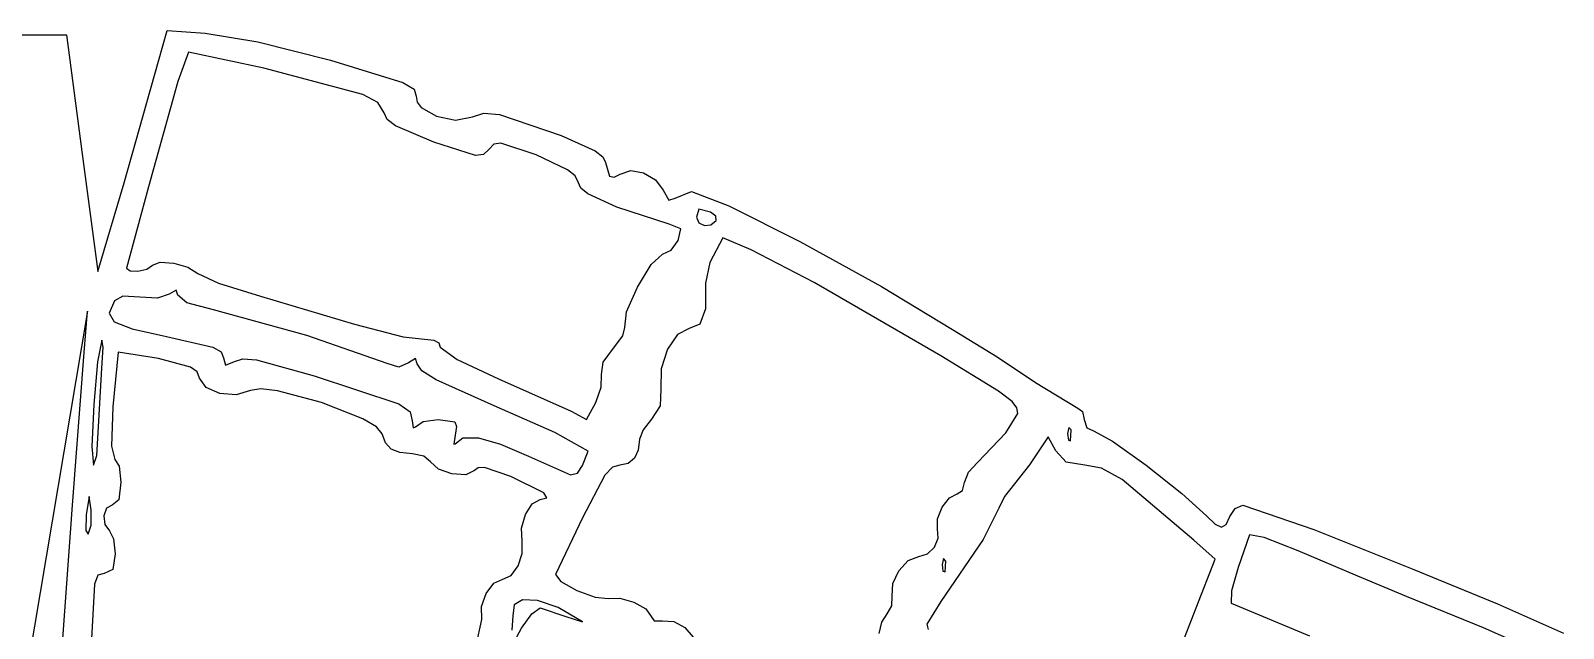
# Model space of a CAD drawing. Extents: x -99 to 383, y -48 to 207.
# Drawn here: x 119.7 to 195.6, y 177.1 to 206.7 of the extents above; entities that cross this region are included whole.
import ezdxf

# ---------------------------------------------------------------- set-up
doc = ezdxf.new("R2010")
doc.units = 0

msp = doc.modelspace()

# ---------------------------------------------------------------- linework, layer by layer
at = {"layer": 'Image'}
for p, q in [((115.588311, 206.449698), (121.514971, 206.464232)), ((121.514971, 206.464232), (122.262521, 200.678682)), ((126.053947, 205.154572), (126.487581, 206.667132)), ((126.487581, 206.667132), (128.375731, 206.550106)), ((128.375731, 206.550106), (130.97687, 206.108946)), ((130.97687, 206.108946), (134.579281, 205.212616)), ((124.360957, 199.126462), (126.053947, 205.154572)), ((127.55303, 205.598496), (127.021634, 204.142416)), ((131.268392, 204.811971), (127.55303, 205.598496)), ((134.579281, 205.212616), (138.161757, 204.101)), ((127.021634, 204.142416), (125.571834, 198.936016)), ((136.17144, 203.506406), (131.268392, 204.811971)), ((138.161757, 204.101), (138.721358, 203.764315)), ((136.917187, 203.117363), (136.17144, 203.506406)), ((138.721358, 203.764315), (138.812611, 203.424736)), ((138.812611, 203.424736), (138.862277, 203.135146)), ((137.23124, 202.597756), (136.917187, 203.117363)), ((137.385439, 202.273047), (137.23124, 202.597756)), ((138.862277, 203.135146), (139.071691, 202.864278)), ((139.071691, 202.864278), (139.821097, 202.433428)), ((141.601531, 202.398276), (142.167181, 202.580306)), ((142.167181, 202.580306), (142.93793, 202.519629)), ((137.795684, 201.95345), (137.385439, 202.273047)), ((139.68516, 201.152396), (137.795684, 201.95345)), ((139.821097, 202.433428), (140.76349, 202.241617)), ((140.76349, 202.241617), (141.601531, 202.398276)), ((142.93793, 202.519629), (145.993191, 201.482883)), ((141.756903, 200.493733), (139.68516, 201.152396)), ((143.014089, 201.101047), (142.661739, 201.047619)), ((144.76175, 200.511809), (143.014089, 201.101047)), ((145.993191, 201.482883), (147.683165, 200.717397)), ((122.262521, 200.678682), (123.055847, 194.752022)), ((142.156642, 200.536888), (141.756903, 200.493733)), ((142.4138, 200.791093), (142.156642, 200.536888)), ((142.661739, 201.047619), (142.4138, 200.791093)), ((146.312347, 199.785074), (144.76175, 200.511809)), ((147.683165, 200.717397), (148.065274, 200.416068)), ((148.065274, 200.416068), (148.184951, 200.140753)), ((146.684019, 199.475779), (146.312347, 199.785074)), ((148.184951, 200.140753), (148.388913, 199.465352)), ((148.61779, 199.411136), (148.908088, 199.564385)), ((148.908088, 199.564385), (149.436339, 199.748104)), ((149.436339, 199.748104), (150.071424, 199.636555)), ((150.071424, 199.636555), (150.657381, 199.288453)), ((123.055847, 194.752022), (124.360957, 199.126462)), ((125.571834, 198.936016), (124.478224, 194.914356)), ((146.83092, 199.173879), (146.684019, 199.475779)), ((146.970277, 198.877037), (146.83092, 199.173879)), ((147.317031, 198.581942), (146.970277, 198.877037)), ((148.388913, 199.465352), (148.61779, 199.411136)), ((150.657381, 199.288453), (151.038248, 198.762513)), ((148.74932, 197.920849), (147.317031, 198.581942)), ((151.038248, 198.762513), (151.322424, 198.271197)), ((151.322424, 198.271197), (151.638562, 198.37494)), ((151.638562, 198.37494), (152.442048, 198.703119)), ((152.442048, 198.703119), (154.302691, 197.989057)), ((151.34051, 197.090504), (148.74932, 197.920849)), ((152.805001, 197.827954), (152.700451, 197.433069)), ((152.700451, 197.433069), (152.816056, 197.155237)), ((153.381312, 197.685717), (152.805001, 197.827954)), ((153.649567, 197.490956), (153.381312, 197.685717)), ((153.66994, 197.262384), (153.649567, 197.490956)), ((154.302691, 197.989057), (157.803531, 196.230227)), ((151.926026, 196.864376), (151.34051, 197.090504)), ((151.789102, 196.274287), (151.926026, 196.864376)), ((152.816056, 197.155237), (153.089522, 197.021266)), ((153.089522, 197.021266), (153.410825, 197.050525)), ((153.410825, 197.050525), (153.66994, 197.262384)), ((153.66994, 197.262384), (153.66994, 197.262384)), ((151.013669, 195.597925), (151.434194, 195.796606)), ((151.434194, 195.796606), (151.789102, 196.274287)), ((153.989426, 196.404755), (153.358032, 195.195708)), ((155.402532, 195.818058), (153.989426, 196.404755)), ((158.5189, 194.195726), (155.402532, 195.818058)), ((157.803531, 196.230227), (161.85538, 194.00166)), ((125.477827, 194.857829), (125.758444, 195.050009)), ((125.758444, 195.050009), (126.149578, 195.208049)), ((126.149578, 195.208049), (126.818713, 195.161951)), ((126.818713, 195.161951), (127.519603, 194.956863)), ((149.767154, 193.965717), (150.453967, 195.098926)), ((150.453967, 195.098926), (151.013669, 195.597925)), ((153.358032, 195.195708), (153.140446, 194.161045)), ((124.478224, 194.914356), (124.651398, 194.770259)), ((124.651398, 194.770259), (125.046705, 194.757998)), ((125.046705, 194.757998), (125.477827, 194.857829)), ((127.519603, 194.956863), (128.006004, 194.637934)), ((128.006004, 194.637934), (129.03435, 194.167133)), ((124.302003, 193.529634), (123.87677, 193.290728)), ((125.14553, 193.470405), (124.302003, 193.529634)), ((126.59787, 193.625551), (126.020384, 193.416173)), ((126.934731, 193.827059), (126.59787, 193.625551)), ((127.018099, 193.580793), (126.934731, 193.827059)), ((127.466424, 193.200069), (127.018099, 193.580793)), ((129.03435, 194.167133), (131.110444, 193.516544)), ((131.110444, 193.516544), (135.767104, 192.141064)), ((149.235562, 192.743982), (149.767154, 193.965717)), ((153.140446, 194.161045), (153.140446, 192.899335)), ((164.795026, 190.576735), (158.5189, 194.195726)), ((161.85538, 194.00166), (165.369048, 191.878389)), ((122.550901, 192.77564), (94.3913, 25.7475)), ((122.382979, 190.72953), (122.550901, 192.77564)), ((123.87677, 193.290728), (123.615377, 192.678265)), ((126.020384, 193.416173), (125.14553, 193.470405)), ((128.781989, 192.844115), (127.466424, 193.200069)), ((133.39687, 191.581096), (128.781989, 192.844115)), ((149.141519, 191.979405), (149.235562, 192.743982)), ((153.140446, 192.899335), (152.866655, 192.130732)), ((123.615377, 192.678265), (123.861166, 192.247189)), ((123.861166, 192.247189), (124.758977, 191.898772)), ((135.767104, 192.141064), (138.165994, 191.506496)), ((149.053497, 191.552963), (149.141519, 191.979405)), ((152.866655, 192.130732), (152.336367, 191.92259)), ((123.252902, 191.345737), (123.041368, 190.275954)), ((123.324209, 191.003191), (123.252902, 191.345737)), ((124.758977, 191.898772), (126.45365, 191.534288)), ((126.45365, 191.534288), (128.7545, 191.001624)), ((137.380139, 190.191035), (133.39687, 191.581096)), ((138.165994, 191.506496), (139.685096, 191.338773)), ((139.685096, 191.338773), (139.939509, 191.205111)), ((139.939509, 191.205111), (140.000434, 190.998578)), ((148.584836, 190.943555), (149.053497, 191.552963)), ((151.7483, 191.627294), (151.251857, 190.892294)), ((152.336367, 191.92259), (151.7483, 191.627294)), ((165.369048, 191.878389), (167.576248, 190.518679)), ((121.810125, 183.18009), (122.382979, 190.72953)), ((123.25008, 189.954107), (123.324209, 191.003191)), ((124.061123, 190.745187), (123.800717, 188.048987)), ((126.068883, 190.440692), (124.061123, 190.745187)), ((127.649357, 190.013151), (126.068883, 190.440692)), ((128.7545, 191.001624), (129.168551, 190.763355)), ((129.168551, 190.763355), (129.27587, 190.474638)), ((129.27587, 190.474638), (129.374055, 190.10478)), ((138.788509, 190.438359), (138.438469, 190.228341)), ((138.871426, 190.167399), (138.788509, 190.438359)), ((140.000434, 190.998578), (140.850188, 190.388157)), ((148.072931, 190.251453), (148.584836, 190.943555)), ((151.251857, 190.892294), (150.943881, 189.922775)), ((167.644056, 188.825435), (164.795026, 190.576735)), ((167.576248, 190.518679), (169.477968, 189.248679)), ((123.041368, 190.275954), (122.855982, 188.159754)), ((123.06943, 186.779107), (123.25008, 189.954107)), ((127.96948, 189.775584), (127.649357, 190.013151)), ((128.092273, 189.466251), (127.96948, 189.775584)), ((129.374055, 190.10478), (129.823691, 190.291443)), ((129.823691, 190.291443), (130.235367, 190.423101)), ((130.235367, 190.423101), (130.90904, 190.370869)), ((130.90904, 190.370869), (133.763881, 189.585451)), ((137.964665, 190.013667), (137.380139, 190.191035)), ((138.438469, 190.228341), (137.964665, 190.013667)), ((139.104091, 189.829618), (138.871426, 190.167399)), ((139.809365, 189.376535), (139.104091, 189.829618)), ((140.850188, 190.388157), (142.893214, 189.434528)), ((147.990222, 189.649035), (148.072931, 190.251453)), ((150.943881, 189.922775), (150.921217, 188.92392)), ((128.4203, 188.996559), (128.092273, 189.466251)), ((129.098115, 188.701791), (128.4203, 188.996559)), ((131.124481, 188.933576), (130.623383, 188.8509)), ((131.954692, 188.83736), (131.124481, 188.933576)), ((133.763881, 189.585451), (137.966732, 188.191781)), ((142.681426, 188.100759), (139.809365, 189.376535)), ((142.893214, 189.434528), (146.491544, 187.834988)), ((147.7161, 188.253845), (147.969557, 189.01033)), ((147.969557, 189.01033), (147.990222, 189.649035)), ((150.921217, 188.92392), (150.900668, 188.100759)), ((169.477968, 189.248679), (171.574648, 187.978679)), ((122.855982, 188.159754), (122.768021, 186.089193)), ((129.905786, 188.635415), (129.098115, 188.701791)), ((130.623383, 188.8509), (129.905786, 188.635415)), ((134.123368, 188.265763), (131.954692, 188.83736)), ((136.171242, 187.451116), (134.123368, 188.265763)), ((137.966732, 188.191781), (138.51399, 187.803474)), ((147.246996, 187.423479), (147.716105, 188.253848)), ((147.716105, 188.253848), (147.7161, 188.253845)), ((168.319498, 188.310202), (167.644056, 188.825435)), ((168.557616, 188.000719), (168.319498, 188.310202)), ((123.800717, 188.048987), (123.731996, 186.093233)), ((136.85045, 187.05109), (136.171242, 187.451116)), ((138.51399, 187.803474), (138.611471, 187.350531)), ((139.168881, 187.310474), (139.913309, 187.414102)), ((139.913309, 187.414102), (140.738149, 187.299887)), ((145.677402, 186.76732), (142.681426, 188.100759)), ((146.491544, 187.834988), (147.246996, 187.423479)), ((150.472089, 187.44225), (150.053614, 186.906311)), ((150.900668, 188.100759), (150.472089, 187.44225)), ((168.010465, 186.760542), (168.601131, 187.717757)), ((168.601131, 187.717757), (168.557616, 188.000719)), ((171.574648, 187.978679), (171.798478, 187.812874)), ((171.798478, 187.812874), (171.891583, 187.414234)), ((171.891583, 187.414234), (172.018808, 187.008195)), ((123.004395, 185.633017), (123.070558, 186.779107)), ((123.070558, 186.779107), (123.06943, 186.779107)), ((137.140143, 186.70843), (136.85045, 187.05109)), ((137.293688, 186.25673), (137.140143, 186.70843)), ((138.611471, 187.350531), (138.668988, 187.000758)), ((138.668988, 187.000758), (138.776119, 187.061324)), ((138.776119, 187.061324), (139.168881, 187.310474)), ((140.738149, 187.299887), (140.812647, 187.067329)), ((140.812647, 187.067329), (140.74767, 186.637992)), ((147.338086, 185.846569), (145.677402, 186.76732)), ((150.053614, 186.906311), (149.879592, 186.449624)), ((166.600145, 185.284222), (168.010465, 186.760542)), ((171.123569, 187.02504), (171.067011, 186.732069)), ((171.067011, 186.732069), (171.101417, 186.400128)), ((171.23753, 186.902579), (171.123569, 187.02504)), ((171.215262, 186.361653), (171.237557, 186.902579)), ((171.237557, 186.902579), (171.23753, 186.902579)), ((172.018808, 187.008195), (172.344916, 186.84979)), ((172.344916, 186.84979), (173.27957, 186.344555)), ((122.768021, 186.089193), (122.84876, 185.156327)), ((123.731996, 186.093233), (123.903474, 185.438437)), ((137.576578, 185.953158), (137.293688, 186.25673)), ((138.013593, 185.781358), (137.576578, 185.953158)), ((140.74767, 186.637992), (140.679383, 186.193492)), ((140.679383, 186.193492), (140.740614, 186.214659)), ((140.740614, 186.214659), (141.134921, 186.517365)), ((141.134921, 186.517365), (141.895937, 186.512075)), ((141.895937, 186.512075), (142.989232, 186.204597)), ((142.989232, 186.204597), (144.380374, 185.600739)), ((149.813768, 185.903747), (149.622936, 185.497454)), ((149.879592, 186.449624), (149.813768, 185.903747)), ((170.105311, 186.562312), (169.170394, 185.174042)), ((170.48171, 185.859001), (170.105311, 186.562312)), ((171.101417, 186.400128), (171.215262, 186.361653)), ((173.27957, 186.344555), (174.953437, 185.152678)), ((122.84876, 185.156327), (123.004395, 185.633017)), ((123.903474, 185.438437), (124.109944, 185.106826)), ((138.629513, 185.724974), (138.013593, 185.781358)), ((139.201044, 185.605386), (138.629513, 185.724974)), ((139.527656, 185.323934), (139.201044, 185.605386)), ((139.917787, 184.956584), (139.527656, 185.323934)), ((144.380374, 185.600739), (146.460668, 184.678355)), ((146.806748, 184.758516), (147.045964, 185.137774)), ((147.04593, 185.137777), (147.338086, 185.846569)), ((147.045964, 185.137774), (147.04593, 185.137777)), ((148.906095, 185.156544), (148.538672, 185.050606)), ((149.317058, 185.243977), (148.906095, 185.156544)), ((149.622936, 185.497454), (149.317058, 185.243977)), ((166.151677, 184.81103), (166.600145, 185.284222)), ((169.170394, 185.174042), (167.946904, 183.607412)), ((170.997444, 185.297672), (170.48171, 185.859001)), ((171.92468, 185.15569), (170.997444, 185.297672)), ((172.749168, 185.0053), (171.92468, 185.15569)), ((174.953437, 185.152678), (176.719951, 183.759902)), ((124.109944, 185.106826), (124.195828, 184.309547)), ((140.588966, 184.725518), (139.917787, 184.956584)), ((141.273063, 184.684555), (140.588966, 184.725518)), ((141.701946, 184.887514), (141.273063, 184.684555)), ((141.88305, 185.029366), (141.701946, 184.887514)), ((142.207191, 185.034718), (141.88305, 185.029366)), ((143.505936, 184.600728), (142.207191, 185.034718)), ((145.133663, 183.78416), (143.505936, 184.600728)), ((146.460668, 184.678355), (146.806748, 184.758516)), ((148.160447, 184.656498), (147.045295, 182.545994)), ((148.538672, 185.050606), (148.160447, 184.656498)), ((165.965146, 184.293888), (166.151677, 184.81103)), ((173.764852, 184.445915), (172.749168, 185.0053)), ((177.31441, 181.45086), (173.764852, 184.445915)), ((124.195828, 184.309547), (124.098811, 183.439362)), ((145.285321, 183.547801), (145.133663, 183.78416)), ((165.215386, 183.546336), (165.589509, 183.745446)), ((165.589509, 183.745446), (165.854798, 183.90655)), ((165.854798, 183.90655), (165.965146, 184.293888)), ((167.946904, 183.607412), (167.658304, 183.027855)), ((176.719951, 183.759902), (177.932546, 182.65197)), ((121.0571, 172.94959), (121.810125, 183.18009)), ((122.624028, 183.598387), (122.488914, 182.694252)), ((122.7279, 182.933232), (122.624028, 183.598387)), ((122.727018, 182.189899), (122.7279, 182.933233)), ((122.7279, 182.933233), (122.7279, 182.933232)), ((123.489343, 183.020586), (123.359484, 182.647967)), ((123.772495, 183.180657), (123.489343, 183.020586)), ((124.098811, 183.439362), (123.772495, 183.180657)), ((144.230775, 182.714762), (144.559278, 183.246901)), ((144.559278, 183.246901), (144.948826, 183.462878)), ((144.948826, 183.462878), (145.285321, 183.547801)), ((164.631985, 182.497095), (164.862625, 183.069815)), ((164.862625, 183.069815), (165.215386, 183.546336)), ((167.658304, 183.027855), (166.885354, 181.485297)), ((179.088246, 182.616458), (179.353178, 183.015097)), ((179.353178, 183.015097), (179.73857, 183.180902)), ((179.73857, 183.180902), (183.250609, 181.96732)), ((122.488914, 182.694252), (122.459665, 181.922538)), ((122.587071, 181.741143), (122.727018, 182.189899)), ((123.359484, 182.647967), (123.400853, 182.224194)), ((123.400853, 182.224194), (123.631384, 181.910657)), ((144.0383, 182.040145), (144.230775, 182.714762)), ((147.045295, 182.545994), (145.712365, 179.738934)), ((164.624225, 182.009386), (164.631985, 182.497095)), ((177.932546, 182.65197), (178.363468, 182.230013)), ((178.363468, 182.230013), (178.675823, 182.084177)), ((178.675823, 182.084177), (178.905465, 182.213359)), ((178.905465, 182.213359), (179.088246, 182.616458)), ((122.459665, 181.922538), (122.587071, 181.741143)), ((123.631384, 181.910657), (123.830703, 181.502204)), ((123.830703, 181.502204), (123.913606, 180.765117)), ((144.056835, 181.396738), (144.0383, 182.040145)), ((144.069749, 180.789965), (144.056835, 181.396738)), ((164.470953, 181.103784), (164.654744, 181.546488)), ((164.654744, 181.546488), (164.624225, 182.009386)), ((166.885354, 181.485297), (164.795074, 178.411085)), ((178.36272, 180.49903), (177.31441, 181.45086)), ((180.076025, 181.713492), (179.51429, 180.083102)), ((180.789335, 181.580376), (180.076025, 181.713492)), ((182.474915, 180.92195), (180.789335, 181.580376)), ((183.250609, 181.96732), (188.11935, 180.025712)), ((123.913606, 180.765117), (123.803208, 179.989514)), ((143.866967, 180.176701), (144.069749, 180.789965)), ((163.178784, 180.437197), (163.703956, 180.641006)), ((163.703956, 180.641006), (164.133732, 180.771786)), ((164.133732, 180.771786), (164.470953, 181.103784)), ((185.438245, 179.66901), (182.474915, 180.92195)), ((123.803208, 179.989514), (123.365277, 179.793997)), ((143.521686, 179.702212), (143.866967, 180.176701)), ((162.405108, 179.29245), (162.70936, 179.933709)), ((162.70936, 179.933709), (163.178784, 180.437197)), ((164.914839, 180.533943), (164.858281, 180.240972)), ((164.858281, 180.240972), (164.892687, 179.909031)), ((164.892687, 179.909031), (165.006532, 179.870556)), ((165.0288, 180.411482), (164.914839, 180.533943)), ((165.006532, 179.870556), (165.028827, 180.411482)), ((165.028827, 180.411482), (165.0288, 180.411482)), ((177.42563, 178.10014), (178.36272, 180.49903)), ((179.51429, 180.083102), (179.180609, 178.934675)), ((188.11935, 180.025712), (192.35268, 178.288892)), ((122.887069, 179.258667), (122.730278, 176.268747)), ((123.062624, 179.703412), (122.887069, 179.258667)), ((123.365277, 179.793997), (123.062624, 179.703412)), ((142.27616, 178.810743), (142.654787, 179.311053)), ((142.654787, 179.311053), (143.107102, 179.511768)), ((143.107102, 179.511768), (143.521686, 179.702212)), ((145.712365, 179.738934), (145.979938, 179.391789)), ((145.979938, 179.391789), (146.770485, 178.958262)), ((162.375456, 178.675326), (162.405108, 179.29245)), ((187.837135, 178.65779), (185.438245, 179.66901)), ((142.051531, 178.163593), (142.27616, 178.810743)), ((144.08813, 178.491006), (143.66223, 178.235335)), ((144.829938, 178.450108), (144.08813, 178.491006)), ((145.84237, 178.104312), (144.829938, 178.450108)), ((146.770485, 178.958262), (147.68291, 178.620103)), ((147.68291, 178.620103), (148.316115, 178.559064)), ((148.316115, 178.559064), (148.89392, 178.579806)), ((148.89392, 178.579806), (149.598139, 178.372926)), ((149.598139, 178.372926), (150.193328, 178.03681)), ((162.361899, 178.188265), (162.375456, 178.675326)), ((164.795074, 178.411085), (164.098719, 177.288754)), ((179.180609, 178.934675), (179.167157, 178.331672)), ((179.167157, 178.331672), (183.044997, 176.711932)), ((191.647135, 177.10673), (187.837135, 178.65779)), ((142.061212, 177.522358), (142.051531, 178.163593)), ((143.59752, 177.691424), (143.554612, 176.98185)), ((143.66223, 178.235335), (143.59752, 177.691424)), ((144.027182, 177.088052), (144.549302, 177.798292)), ((144.549302, 177.798292), (144.95916, 178.100141)), ((144.95916, 178.100141), (146.22343, 177.669561)), ((147.05607, 177.403207), (145.84237, 178.104312)), ((146.22343, 177.669561), (147.05607, 177.403207)), ((150.193328, 178.03681), (150.444045, 177.669847)), ((150.444045, 177.669847), (150.59703, 177.443885)), ((161.868564, 177.386389), (162.126028, 177.794601)), ((162.126028, 177.794601), (162.361899, 178.188265)), ((175.1085, 172.10292), (177.42563, 178.10014)), ((192.35268, 178.288892), (195.604241, 176.835834)), ((141.787155, 176.23572), (142.061212, 177.522358)), ((143.578057, 176.262385), (144.027182, 177.088052)), ((150.59703, 177.443885), (151.017774, 177.457206)), ((151.017774, 177.457206), (151.566299, 177.42228)), ((151.566299, 177.42228), (152.113481, 177.119084)), ((152.113481, 177.119084), (152.533822, 176.648041)), ((161.741656, 176.828997), (161.868564, 177.386389)), ((164.098719, 177.288754), (164.154145, 177.028816)), ((194.075763, 176.028608), (191.647135, 177.10673))]:
    msp.add_line(p, q, dxfattribs=at)

doc.saveas('drawing.dxf')
